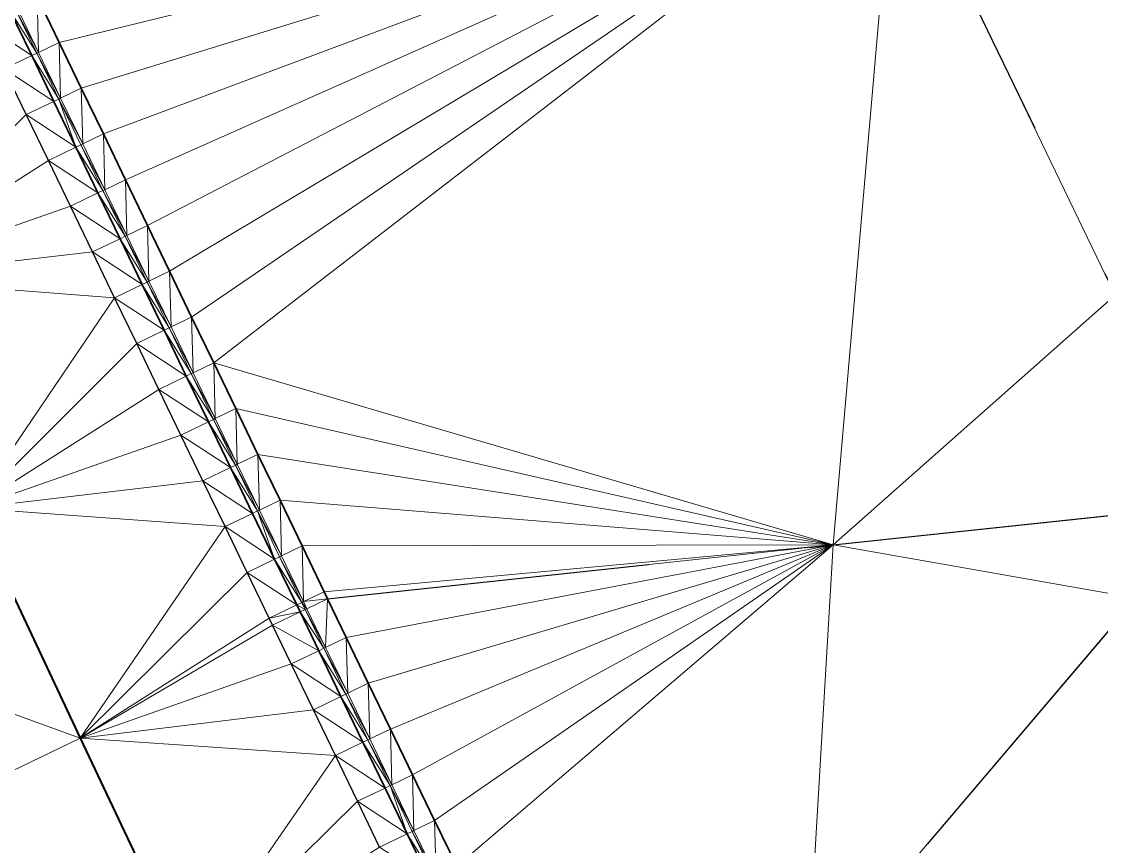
# Model space of a CAD drawing. Header units: metres. Extents: x 246428 to 246884, y 7418966 to 7419490.
# Drawn here: x 246576.93 to 246598.17, y 7419312.18 to 7419328.41 of the extents above; entities that cross this region are included whole.
import ezdxf

# ---------------------------------------------------------------- set-up
doc = ezdxf.new("R2010")
doc.units = ezdxf.units.M
doc.linetypes.add('blank name', pattern=[0])
doc.linetypes.add('HIDDEN', pattern=[9.525, 6.35, -3.175])
doc.layers.add('_12D_UNMAPPED', color=7, linetype='Continuous')
for name, color, linetype, lineweight in [('BATTER', 250, 'HIDDEN', 25), ('DRAINAGE_SWALE', 7, 'CHANNEL_DASHDOT_X4', 40), ('GRADELINES', 250, 'HIDDEN', 25)]:
    doc.layers.add(name, color=color, linetype=linetype, lineweight=lineweight)
for name, color, linetype, lineweight, true_color in [('KERB_BACK', 7, 'Continuous', 35, 0x5fd2ff), ('KERB_LINE', 7, 'Continuous', 18, 0xb9b9b9), ('KERB_LIP', 7, 'Continuous', 35, 0x5fd2ff), ('KERB_TOP', 7, 'Continuous', 18, 0xb9b9b9)]:
    doc.layers.add(name, color=color, linetype=linetype, lineweight=lineweight, true_color=true_color)
doc.styles.get("Standard").update_dxf_attribs({"font": 'romans.shx', "width": 0.65})
doc.linetypes.add('CHANNEL_DASHDOT_X4', pattern='A,6,-1,1,-1,0.004,[">",Standard,S=4,R=0,X=0,Y=-1.7144],0.004,1,-1,6,-1,1,-1', length=20.008)

msp = doc.modelspace()

# ---------------------------------------------------------------- linework, layer by layer
at = {"layer": '_12D_UNMAPPED', "color": 3, "linetype": 'blank name', "lineweight": 0}
for points in [[(246598.446, 7419323.028, 33.074), (246594.102, 7419332.035, 32.926), (246605.426, 7419335.628, 33.238)], [(246577.672, 7419328.005, 32.13), (246577.237, 7419328.906, 32.115), (246594.102, 7419332.035, 32.926)], [(246578.106, 7419327.104, 32.145), (246577.672, 7419328.005, 32.13), (246594.102, 7419332.035, 32.926)], [(246578.541, 7419326.203, 32.159), (246578.106, 7419327.104, 32.145), (246594.102, 7419332.035, 32.926)], [(246578.975, 7419325.303, 32.174), (246578.541, 7419326.203, 32.159), (246594.102, 7419332.035, 32.926)], [(246579.409, 7419324.402, 32.189), (246578.975, 7419325.303, 32.174), (246594.102, 7419332.035, 32.926)], [(246579.844, 7419323.501, 32.204), (246579.409, 7419324.402, 32.189), (246594.102, 7419332.035, 32.926)], [(246580.278, 7419322.6, 32.219), (246579.844, 7419323.501, 32.204), (246594.102, 7419332.035, 32.926)], [(246580.712, 7419321.7, 32.233), (246580.278, 7419322.6, 32.219), (246594.102, 7419332.035, 32.926)], [(246592.895, 7419318.116, 32.783), (246580.712, 7419321.7, 32.233), (246594.102, 7419332.035, 32.926)], [(246598.446, 7419323.028, 33.074), (246592.895, 7419318.116, 32.783), (246594.102, 7419332.035, 32.926)], [(246577.237, 7419328.906, 32.115), (246577.266, 7419327.809, 32.105), (246576.832, 7419328.71, 32.09)], [(246577.237, 7419328.906, 32.115), (246577.672, 7419328.005, 32.13), (246577.266, 7419327.809, 32.105)], [(246576.697, 7419328.645, 32.24), (246577.131, 7419327.744, 32.255), (246576.156, 7419328.384, 32.234)], [(246576.796, 7419328.693, 32.24), (246577.23, 7419327.792, 32.255), (246576.697, 7419328.645, 32.24)], [(246577.23, 7419327.792, 32.255), (246577.131, 7419327.744, 32.255), (246576.697, 7419328.645, 32.24)], [(246576.832, 7419328.71, 32.09), (246577.266, 7419327.809, 32.105), (246576.796, 7419328.693, 32.24)], [(246577.266, 7419327.809, 32.105), (246577.23, 7419327.792, 32.255), (246576.796, 7419328.693, 32.24)], [(246577.131, 7419327.744, 32.255), (246576.591, 7419327.484, 32.249), (246576.156, 7419328.384, 32.234)], [(246577.672, 7419328.005, 32.13), (246577.701, 7419326.909, 32.12), (246577.266, 7419327.809, 32.105)], [(246577.672, 7419328.005, 32.13), (246578.106, 7419327.104, 32.145), (246577.701, 7419326.909, 32.12)], [(246577.131, 7419327.744, 32.255), (246577.566, 7419326.843, 32.27), (246576.591, 7419327.484, 32.249)], [(246577.23, 7419327.792, 32.255), (246577.665, 7419326.891, 32.27), (246577.131, 7419327.744, 32.255)], [(246577.665, 7419326.891, 32.27), (246577.566, 7419326.843, 32.27), (246577.131, 7419327.744, 32.255)], [(246577.266, 7419327.809, 32.105), (246577.701, 7419326.909, 32.12), (246577.23, 7419327.792, 32.255)], [(246577.701, 7419326.909, 32.12), (246577.665, 7419326.891, 32.27), (246577.23, 7419327.792, 32.255)], [(246577.025, 7419326.583, 32.264), (246573.82, 7419323.359, 31.499), (246576.591, 7419327.484, 32.249)], [(246577.566, 7419326.843, 32.27), (246577.025, 7419326.583, 32.264), (246576.591, 7419327.484, 32.249)], [(246578.106, 7419327.104, 32.145), (246578.135, 7419326.008, 32.134), (246577.701, 7419326.909, 32.12)], [(246578.541, 7419326.203, 32.159), (246578.135, 7419326.008, 32.134), (246578.106, 7419327.104, 32.145)], [(246577.665, 7419326.891, 32.27), (246578, 7419325.943, 32.284), (246577.566, 7419326.843, 32.27)], [(246577.701, 7419326.909, 32.12), (246578.135, 7419326.008, 32.134), (246577.665, 7419326.891, 32.27)], [(246578.135, 7419326.008, 32.134), (246578.099, 7419325.991, 32.284), (246577.665, 7419326.891, 32.27)], [(246578.099, 7419325.991, 32.284), (246578, 7419325.943, 32.284), (246577.665, 7419326.891, 32.27)], [(246577.566, 7419326.843, 32.27), (246578, 7419325.943, 32.284), (246577.025, 7419326.583, 32.264)], [(246577.46, 7419325.682, 32.278), (246573.82, 7419323.359, 31.499), (246577.025, 7419326.583, 32.264)], [(246578, 7419325.943, 32.284), (246577.46, 7419325.682, 32.278), (246577.025, 7419326.583, 32.264)], [(246578.541, 7419326.203, 32.159), (246578.57, 7419325.107, 32.149), (246578.135, 7419326.008, 32.134)], [(246578.541, 7419326.203, 32.159), (246578.975, 7419325.303, 32.174), (246578.57, 7419325.107, 32.149)], [(246578, 7419325.943, 32.284), (246578.434, 7419325.042, 32.299), (246577.46, 7419325.682, 32.278)], [(246578.099, 7419325.991, 32.284), (246578.534, 7419325.09, 32.299), (246578, 7419325.943, 32.284)], [(246578.534, 7419325.09, 32.299), (246578.434, 7419325.042, 32.299), (246578, 7419325.943, 32.284)], [(246578.135, 7419326.008, 32.134), (246578.57, 7419325.107, 32.149), (246578.099, 7419325.991, 32.284)], [(246578.57, 7419325.107, 32.149), (246578.534, 7419325.09, 32.299), (246578.099, 7419325.991, 32.284)], [(246577.46, 7419325.682, 32.278), (246577.894, 7419324.781, 32.293), (246573.82, 7419323.359, 31.499)], [(246578.434, 7419325.042, 32.299), (246577.894, 7419324.781, 32.293), (246577.46, 7419325.682, 32.278)], [(246578.975, 7419325.303, 32.174), (246579.004, 7419324.206, 32.164), (246578.57, 7419325.107, 32.149)], [(246578.975, 7419325.303, 32.174), (246579.409, 7419324.402, 32.189), (246579.004, 7419324.206, 32.164)], [(246578.434, 7419325.042, 32.299), (246578.869, 7419324.141, 32.314), (246577.894, 7419324.781, 32.293)], [(246578.534, 7419325.09, 32.299), (246578.968, 7419324.189, 32.314), (246578.434, 7419325.042, 32.299)], [(246578.968, 7419324.189, 32.314), (246578.869, 7419324.141, 32.314), (246578.434, 7419325.042, 32.299)], [(246578.57, 7419325.107, 32.149), (246579.004, 7419324.206, 32.164), (246578.534, 7419325.09, 32.299)], [(246579.004, 7419324.206, 32.164), (246578.968, 7419324.189, 32.314), (246578.534, 7419325.09, 32.299)], [(246577.894, 7419324.781, 32.293), (246578.328, 7419323.881, 32.308), (246573.82, 7419323.359, 31.499)], [(246578.869, 7419324.141, 32.314), (246578.328, 7419323.881, 32.308), (246577.894, 7419324.781, 32.293)], [(246579.409, 7419324.402, 32.189), (246579.438, 7419323.306, 32.179), (246579.004, 7419324.206, 32.164)], [(246579.409, 7419324.402, 32.189), (246579.844, 7419323.501, 32.204), (246579.438, 7419323.306, 32.179)], [(246578.869, 7419324.141, 32.314), (246579.303, 7419323.241, 32.329), (246578.328, 7419323.881, 32.308)], [(246578.968, 7419324.189, 32.314), (246579.402, 7419323.288, 32.329), (246578.869, 7419324.141, 32.314)], [(246579.402, 7419323.288, 32.329), (246579.303, 7419323.241, 32.329), (246578.869, 7419324.141, 32.314)], [(246579.004, 7419324.206, 32.164), (246579.438, 7419323.306, 32.179), (246578.968, 7419324.189, 32.314)], [(246579.438, 7419323.306, 32.179), (246579.402, 7419323.288, 32.329), (246578.968, 7419324.189, 32.314)], [(246578.328, 7419323.881, 32.308), (246578.763, 7419322.98, 32.323), (246573.82, 7419323.359, 31.499)], [(246579.303, 7419323.241, 32.329), (246578.763, 7419322.98, 32.323), (246578.328, 7419323.881, 32.308)], [(246579.844, 7419323.501, 32.204), (246579.873, 7419322.405, 32.194), (246579.438, 7419323.306, 32.179)], [(246579.844, 7419323.501, 32.204), (246580.278, 7419322.6, 32.219), (246579.873, 7419322.405, 32.194)], [(246573.82, 7419323.359, 31.499), (246578.763, 7419322.98, 32.323), (246575.953, 7419318.837, 31.554)], [(246579.402, 7419323.288, 32.329), (246579.837, 7419322.388, 32.344), (246579.303, 7419323.241, 32.329)], [(246579.438, 7419323.306, 32.179), (246579.873, 7419322.405, 32.194), (246579.402, 7419323.288, 32.329)], [(246579.873, 7419322.405, 32.194), (246579.837, 7419322.388, 32.344), (246579.402, 7419323.288, 32.329)], [(246579.303, 7419323.241, 32.329), (246579.738, 7419322.34, 32.344), (246578.763, 7419322.98, 32.323)], [(246579.837, 7419322.388, 32.344), (246579.738, 7419322.34, 32.344), (246579.303, 7419323.241, 32.329)], [(246578.763, 7419322.98, 32.323), (246579.197, 7419322.079, 32.338), (246575.953, 7419318.837, 31.554)], [(246579.738, 7419322.34, 32.344), (246579.197, 7419322.079, 32.338), (246578.763, 7419322.98, 32.323)], [(246592.895, 7419318.116, 32.783), (246598.446, 7419323.028, 33.074), (246600.423, 7419318.919, 33.142)], [(246580.278, 7419322.6, 32.219), (246580.307, 7419321.504, 32.208), (246579.873, 7419322.405, 32.194)], [(246580.278, 7419322.6, 32.219), (246580.712, 7419321.7, 32.233), (246580.307, 7419321.504, 32.208)], [(246579.738, 7419322.34, 32.344), (246580.172, 7419321.439, 32.358), (246579.197, 7419322.079, 32.338)], [(246579.837, 7419322.388, 32.344), (246580.271, 7419321.487, 32.358), (246579.738, 7419322.34, 32.344)], [(246580.271, 7419321.487, 32.358), (246580.172, 7419321.439, 32.358), (246579.738, 7419322.34, 32.344)], [(246579.873, 7419322.405, 32.194), (246580.307, 7419321.504, 32.208), (246579.837, 7419322.388, 32.344)], [(246580.307, 7419321.504, 32.208), (246580.271, 7419321.487, 32.358), (246579.837, 7419322.388, 32.344)], [(246579.197, 7419322.079, 32.338), (246579.632, 7419321.178, 32.352), (246575.953, 7419318.837, 31.554)], [(246580.172, 7419321.439, 32.358), (246579.632, 7419321.178, 32.352), (246579.197, 7419322.079, 32.338)], [(246580.712, 7419321.7, 32.233), (246580.741, 7419320.604, 32.223), (246580.307, 7419321.504, 32.208)], [(246580.712, 7419321.7, 32.233), (246581.147, 7419320.799, 32.248), (246580.741, 7419320.604, 32.223)], [(246581.147, 7419320.799, 32.248), (246580.712, 7419321.7, 32.233), (246592.895, 7419318.116, 32.783)], [(246580.172, 7419321.439, 32.358), (246580.606, 7419320.538, 32.373), (246579.632, 7419321.178, 32.352)], [(246580.271, 7419321.487, 32.358), (246580.705, 7419320.586, 32.373), (246580.172, 7419321.439, 32.358)], [(246580.705, 7419320.586, 32.373), (246580.606, 7419320.538, 32.373), (246580.172, 7419321.439, 32.358)], [(246580.307, 7419321.504, 32.208), (246580.741, 7419320.604, 32.223), (246580.271, 7419321.487, 32.358)], [(246580.741, 7419320.604, 32.223), (246580.705, 7419320.586, 32.373), (246580.271, 7419321.487, 32.358)], [(246579.632, 7419321.178, 32.352), (246580.066, 7419320.278, 32.367), (246575.953, 7419318.837, 31.554)], [(246580.606, 7419320.538, 32.373), (246580.066, 7419320.278, 32.367), (246579.632, 7419321.178, 32.352)], [(246581.147, 7419320.799, 32.248), (246581.176, 7419319.703, 32.238), (246580.741, 7419320.604, 32.223)], [(246581.147, 7419320.799, 32.248), (246581.581, 7419319.898, 32.263), (246581.176, 7419319.703, 32.238)], [(246581.581, 7419319.898, 32.263), (246581.147, 7419320.799, 32.248), (246592.895, 7419318.116, 32.783)], [(246580.606, 7419320.538, 32.373), (246581.041, 7419319.638, 32.388), (246580.066, 7419320.278, 32.367)], [(246580.705, 7419320.586, 32.373), (246581.14, 7419319.685, 32.388), (246580.606, 7419320.538, 32.373)], [(246581.14, 7419319.685, 32.388), (246581.041, 7419319.638, 32.388), (246580.606, 7419320.538, 32.373)], [(246580.741, 7419320.604, 32.223), (246581.176, 7419319.703, 32.238), (246580.705, 7419320.586, 32.373)], [(246581.176, 7419319.703, 32.238), (246581.14, 7419319.685, 32.388), (246580.705, 7419320.586, 32.373)], [(246580.066, 7419320.278, 32.367), (246580.5, 7419319.377, 32.382), (246575.953, 7419318.837, 31.554)], [(246581.041, 7419319.638, 32.388), (246580.5, 7419319.377, 32.382), (246580.066, 7419320.278, 32.367)], [(246581.581, 7419319.898, 32.263), (246581.61, 7419318.802, 32.253), (246581.176, 7419319.703, 32.238)], [(246581.581, 7419319.898, 32.263), (246582.016, 7419318.998, 32.278), (246581.61, 7419318.802, 32.253)], [(246582.016, 7419318.998, 32.278), (246581.581, 7419319.898, 32.263), (246592.895, 7419318.116, 32.783)], [(246581.14, 7419319.685, 32.388), (246581.574, 7419318.785, 32.403), (246581.041, 7419319.638, 32.388)], [(246581.176, 7419319.703, 32.238), (246581.61, 7419318.802, 32.253), (246581.14, 7419319.685, 32.388)], [(246581.61, 7419318.802, 32.253), (246581.574, 7419318.785, 32.403), (246581.14, 7419319.685, 32.388)], [(246581.041, 7419319.638, 32.388), (246581.475, 7419318.737, 32.403), (246580.5, 7419319.377, 32.382)], [(246581.574, 7419318.785, 32.403), (246581.475, 7419318.737, 32.403), (246581.041, 7419319.638, 32.388)], [(246580.5, 7419319.377, 32.382), (246580.935, 7419318.476, 32.397), (246575.953, 7419318.837, 31.554)], [(246581.475, 7419318.737, 32.403), (246580.935, 7419318.476, 32.397), (246580.5, 7419319.377, 32.382)], [(246571.522, 7419316.7, 32.169), (246575.953, 7419318.837, 31.554), (246578.086, 7419314.315, 31.61)], [(246575.953, 7419318.837, 31.554), (246580.935, 7419318.476, 32.397), (246578.086, 7419314.315, 31.61)], [(246582.016, 7419318.998, 32.278), (246582.045, 7419317.901, 32.267), (246581.61, 7419318.802, 32.253)], [(246582.45, 7419318.097, 32.292), (246582.016, 7419318.998, 32.278), (246592.895, 7419318.116, 32.783)], [(246582.016, 7419318.998, 32.278), (246582.45, 7419318.097, 32.292), (246582.045, 7419317.901, 32.267)], [(246592.895, 7419318.116, 32.783), (246600.423, 7419318.919, 33.142), (246598.857, 7419317.071, 33.096)], [(246581.475, 7419318.737, 32.403), (246581.909, 7419317.836, 32.417), (246580.935, 7419318.476, 32.397)], [(246581.574, 7419318.785, 32.403), (246581.909, 7419317.836, 32.417), (246581.475, 7419318.737, 32.403)], [(246581.61, 7419318.802, 32.253), (246582.045, 7419317.901, 32.267), (246581.574, 7419318.785, 32.403)], [(246582.045, 7419317.901, 32.267), (246582.009, 7419317.884, 32.417), (246581.574, 7419318.785, 32.403)], [(246581.574, 7419318.785, 32.403), (246582.009, 7419317.884, 32.417), (246581.909, 7419317.836, 32.417)], [(246580.935, 7419318.476, 32.397), (246581.369, 7419317.576, 32.411), (246578.086, 7419314.315, 31.61)], [(246581.909, 7419317.836, 32.417), (246581.369, 7419317.576, 32.411), (246580.935, 7419318.476, 32.397)], [(246582.45, 7419318.097, 32.292), (246582.479, 7419317.001, 32.282), (246582.045, 7419317.901, 32.267)], [(246582.884, 7419317.196, 32.307), (246582.45, 7419318.097, 32.292), (246592.895, 7419318.116, 32.783)], [(246582.45, 7419318.097, 32.292), (246582.884, 7419317.196, 32.307), (246582.479, 7419317.001, 32.282)], [(246582.951, 7419317.058, 32.31), (246582.884, 7419317.196, 32.307), (246592.895, 7419318.116, 32.783)], [(246582.952, 7419317.056, 32.31), (246582.951, 7419317.058, 32.31), (246592.895, 7419318.116, 32.783)], [(246583.319, 7419316.295, 32.341), (246582.952, 7419317.056, 32.31), (246592.895, 7419318.116, 32.783)], [(246583.753, 7419315.395, 32.378), (246583.319, 7419316.295, 32.341), (246592.895, 7419318.116, 32.783)], [(246584.187, 7419314.494, 32.415), (246583.753, 7419315.395, 32.378), (246592.895, 7419318.116, 32.783)], [(246584.622, 7419313.593, 32.453), (246584.187, 7419314.494, 32.415), (246592.895, 7419318.116, 32.783)], [(246585.056, 7419312.692, 32.49), (246584.622, 7419313.593, 32.453), (246592.895, 7419318.116, 32.783)], [(246585.491, 7419311.792, 32.527), (246585.056, 7419312.692, 32.49), (246592.895, 7419318.116, 32.783)], [(246592.384, 7419309.448, 32.908), (246585.491, 7419311.792, 32.527), (246592.895, 7419318.116, 32.783)], [(246592.384, 7419309.448, 32.908), (246592.895, 7419318.116, 32.783), (246598.857, 7419317.071, 33.096)], [(246581.909, 7419317.836, 32.417), (246582.344, 7419316.935, 32.432), (246581.369, 7419317.576, 32.411)], [(246582.009, 7419317.884, 32.417), (246582.443, 7419316.983, 32.432), (246581.909, 7419317.836, 32.417)], [(246582.443, 7419316.983, 32.432), (246582.344, 7419316.935, 32.432), (246581.909, 7419317.836, 32.417)], [(246582.045, 7419317.901, 32.267), (246582.479, 7419317.001, 32.282), (246582.009, 7419317.884, 32.417)], [(246582.479, 7419317.001, 32.282), (246582.443, 7419316.983, 32.432), (246582.009, 7419317.884, 32.417)], [(246581.369, 7419317.576, 32.411), (246581.803, 7419316.675, 32.426), (246578.086, 7419314.315, 31.61)], [(246582.344, 7419316.935, 32.432), (246581.803, 7419316.675, 32.426), (246581.369, 7419317.576, 32.411)], [(246582.884, 7419317.196, 32.307), (246582.951, 7419317.058, 32.31), (246582.479, 7419317.001, 32.282)], [(246582.344, 7419316.935, 32.432), (246582.411, 7419316.797, 32.435), (246581.803, 7419316.675, 32.426)], [(246582.443, 7419316.983, 32.432), (246582.51, 7419316.845, 32.435), (246582.344, 7419316.935, 32.432)], [(246582.51, 7419316.845, 32.435), (246582.411, 7419316.797, 32.435), (246582.344, 7419316.935, 32.432)], [(246582.479, 7419317.001, 32.282), (246582.546, 7419316.862, 32.285), (246582.443, 7419316.983, 32.432)], [(246582.546, 7419316.862, 32.285), (246582.51, 7419316.845, 32.435), (246582.443, 7419316.983, 32.432)], [(246582.951, 7419317.058, 32.31), (246582.546, 7419316.862, 32.285), (246582.479, 7419317.001, 32.282)], [(246582.546, 7419316.862, 32.285), (246582.951, 7419317.058, 32.31), (246582.952, 7419317.056, 32.31)], [(246582.913, 7419316.1, 32.316), (246582.546, 7419316.862, 32.285), (246582.952, 7419317.056, 32.31)], [(246583.319, 7419316.295, 32.341), (246582.913, 7419316.1, 32.316), (246582.952, 7419317.056, 32.31)], [(246599.396, 7419309.673, 33.138), (246592.384, 7419309.448, 32.908), (246598.857, 7419317.071, 33.096)], [(246573.694, 7419312.196, 32.219), (246571.522, 7419316.7, 32.169), (246578.086, 7419314.315, 31.61)], [(246582.411, 7419316.797, 32.435), (246581.87, 7419316.537, 32.429), (246581.803, 7419316.675, 32.426)], [(246582.411, 7419316.797, 32.435), (246582.778, 7419316.035, 32.466), (246581.87, 7419316.537, 32.429)], [(246582.51, 7419316.845, 32.435), (246582.877, 7419316.082, 32.466), (246582.411, 7419316.797, 32.435)], [(246582.877, 7419316.082, 32.466), (246582.778, 7419316.035, 32.466), (246582.411, 7419316.797, 32.435)], [(246582.546, 7419316.862, 32.285), (246582.913, 7419316.1, 32.316), (246582.51, 7419316.845, 32.435)], [(246582.913, 7419316.1, 32.316), (246582.877, 7419316.082, 32.466), (246582.51, 7419316.845, 32.435)], [(246581.803, 7419316.675, 32.426), (246581.87, 7419316.537, 32.429), (246578.086, 7419314.315, 31.61)], [(246581.87, 7419316.537, 32.429), (246582.238, 7419315.774, 32.46), (246578.086, 7419314.315, 31.61)], [(246582.778, 7419316.035, 32.466), (246582.238, 7419315.774, 32.46), (246581.87, 7419316.537, 32.429)], [(246583.319, 7419316.295, 32.341), (246583.348, 7419315.199, 32.353), (246582.913, 7419316.1, 32.316)], [(246583.319, 7419316.295, 32.341), (246583.753, 7419315.395, 32.378), (246583.348, 7419315.199, 32.353)], [(246582.877, 7419316.082, 32.466), (246583.312, 7419315.182, 32.503), (246582.778, 7419316.035, 32.466)], [(246582.913, 7419316.1, 32.316), (246583.348, 7419315.199, 32.353), (246582.877, 7419316.082, 32.466)], [(246583.348, 7419315.199, 32.353), (246583.312, 7419315.182, 32.503), (246582.877, 7419316.082, 32.466)], [(246582.778, 7419316.035, 32.466), (246583.213, 7419315.134, 32.503), (246582.238, 7419315.774, 32.46)], [(246583.312, 7419315.182, 32.503), (246583.213, 7419315.134, 32.503), (246582.778, 7419316.035, 32.466)], [(246582.238, 7419315.774, 32.46), (246582.672, 7419314.873, 32.497), (246578.086, 7419314.315, 31.61)], [(246583.213, 7419315.134, 32.503), (246582.672, 7419314.873, 32.497), (246582.238, 7419315.774, 32.46)], [(246583.348, 7419315.199, 32.353), (246583.782, 7419314.298, 32.39), (246583.312, 7419315.182, 32.503)], [(246583.753, 7419315.395, 32.378), (246583.782, 7419314.298, 32.39), (246583.348, 7419315.199, 32.353)], [(246583.753, 7419315.395, 32.378), (246584.187, 7419314.494, 32.415), (246583.782, 7419314.298, 32.39)], [(246583.213, 7419315.134, 32.503), (246583.647, 7419314.233, 32.54), (246582.672, 7419314.873, 32.497)], [(246583.312, 7419315.182, 32.503), (246583.746, 7419314.281, 32.54), (246583.213, 7419315.134, 32.503)], [(246583.746, 7419314.281, 32.54), (246583.647, 7419314.233, 32.54), (246583.213, 7419315.134, 32.503)], [(246583.782, 7419314.298, 32.39), (246583.746, 7419314.281, 32.54), (246583.312, 7419315.182, 32.503)], [(246582.672, 7419314.873, 32.497), (246583.107, 7419313.973, 32.534), (246578.086, 7419314.315, 31.61)], [(246583.647, 7419314.233, 32.54), (246583.107, 7419313.973, 32.534), (246582.672, 7419314.873, 32.497)], [(246584.187, 7419314.494, 32.415), (246584.216, 7419313.398, 32.428), (246583.782, 7419314.298, 32.39)], [(246584.216, 7419313.398, 32.428), (246584.187, 7419314.494, 32.415), (246584.622, 7419313.593, 32.453)], [(246573.694, 7419312.196, 32.219), (246578.086, 7419314.315, 31.61), (246580.22, 7419309.793, 31.665)], [(246578.086, 7419314.315, 31.61), (246583.107, 7419313.973, 32.534), (246580.22, 7419309.793, 31.665)], [(246583.647, 7419314.233, 32.54), (246584.081, 7419313.333, 32.578), (246583.107, 7419313.973, 32.534)], [(246583.746, 7419314.281, 32.54), (246584.18, 7419313.38, 32.578), (246583.647, 7419314.233, 32.54)], [(246584.18, 7419313.38, 32.578), (246584.081, 7419313.333, 32.578), (246583.647, 7419314.233, 32.54)], [(246583.782, 7419314.298, 32.39), (246584.216, 7419313.398, 32.428), (246583.746, 7419314.281, 32.54)], [(246584.216, 7419313.398, 32.428), (246584.18, 7419313.38, 32.578), (246583.746, 7419314.281, 32.54)], [(246583.107, 7419313.973, 32.534), (246583.541, 7419313.072, 32.572), (246580.22, 7419309.793, 31.665)], [(246584.081, 7419313.333, 32.578), (246583.541, 7419313.072, 32.572), (246583.107, 7419313.973, 32.534)], [(246584.216, 7419313.398, 32.428), (246584.622, 7419313.593, 32.453), (246584.651, 7419312.497, 32.465)], [(246584.622, 7419313.593, 32.453), (246585.056, 7419312.692, 32.49), (246584.651, 7419312.497, 32.465)], [(246583.541, 7419313.072, 32.572), (246584.081, 7419313.333, 32.578), (246584.516, 7419312.432, 32.615)], [(246584.081, 7419313.333, 32.578), (246584.18, 7419313.38, 32.578), (246584.516, 7419312.432, 32.615)], [(246584.18, 7419313.38, 32.578), (246584.216, 7419313.398, 32.428), (246584.651, 7419312.497, 32.465)], [(246584.18, 7419313.38, 32.578), (246584.651, 7419312.497, 32.465), (246584.615, 7419312.48, 32.615)], [(246584.18, 7419313.38, 32.578), (246584.615, 7419312.48, 32.615), (246584.516, 7419312.432, 32.615)], [(246583.541, 7419313.072, 32.572), (246583.975, 7419312.171, 32.609), (246580.22, 7419309.793, 31.665)], [(246583.975, 7419312.171, 32.609), (246583.541, 7419313.072, 32.572), (246584.516, 7419312.432, 32.615)], [(246585.056, 7419312.692, 32.49), (246585.085, 7419311.596, 32.502), (246584.651, 7419312.497, 32.465)], [(246585.056, 7419312.692, 32.49), (246585.491, 7419311.792, 32.527), (246585.085, 7419311.596, 32.502)], [(246584.95, 7419311.531, 32.652), (246583.975, 7419312.171, 32.609), (246584.516, 7419312.432, 32.615)], [(246584.615, 7419312.48, 32.615), (246585.049, 7419311.579, 32.652), (246584.516, 7419312.432, 32.615)], [(246585.049, 7419311.579, 32.652), (246584.95, 7419311.531, 32.652), (246584.516, 7419312.432, 32.615)], [(246584.651, 7419312.497, 32.465), (246585.085, 7419311.596, 32.502), (246584.615, 7419312.48, 32.615)], [(246585.085, 7419311.596, 32.502), (246585.049, 7419311.579, 32.652), (246584.615, 7419312.48, 32.615)], [(246575.866, 7419307.693, 32.269), (246573.694, 7419312.196, 32.219), (246580.22, 7419309.793, 31.665)]]:
    msp.add_3dface(points, dxfattribs=at)
at = {"layer": 'BATTER'}
msp.add_polyline3d([(246583.975, 7419312.171, 32.609), (246583.541, 7419313.072, 32.572), (246583.107, 7419313.973, 32.534), (246582.672, 7419314.873, 32.497), (246582.238, 7419315.774, 32.46), (246581.87, 7419316.537, 32.429), (246581.803, 7419316.675, 32.426), (246581.369, 7419317.576, 32.411), (246580.935, 7419318.476, 32.397), (246580.5, 7419319.377, 32.382), (246580.066, 7419320.278, 32.367), (246579.632, 7419321.178, 32.352), (246579.197, 7419322.079, 32.338), (246578.763, 7419322.98, 32.323), (246578.328, 7419323.881, 32.308), (246577.894, 7419324.781, 32.293), (246577.46, 7419325.682, 32.278), (246577.025, 7419326.583, 32.264), (246576.591, 7419327.484, 32.249)], dxfattribs=at)
at = {"layer": 'DRAINAGE_SWALE'}
msp.add_polyline3d([(246570.526, 7419330.343, 31.414), (246571.687, 7419327.882, 31.444), (246573.82, 7419323.359, 31.499), (246575.953, 7419318.837, 31.554), (246578.086, 7419314.315, 31.61), (246580.22, 7419309.793, 31.665), (246580.941, 7419308.262, 31.684), (246580.942, 7419308.262, 31.684), (246581.933, 7419306.161, 31.71)], dxfattribs=at)
at = {"layer": 'GRADELINES'}
for points in [[(246577.84, 7419365.758, 32.373), (246581.071, 7419359.057, 32.483), (246585.415, 7419350.05, 32.631), (246589.758, 7419341.042, 32.779), (246594.102, 7419332.035, 32.926), (246598.446, 7419323.028, 33.074), (246600.427, 7419318.92, 33.142)], [(246582.952, 7419317.056, 32.31), (246592.895, 7419318.116, 32.783), (246600.423, 7419318.919, 33.142), (246600.423, 7419318.919, 33.142), (246600.427, 7419318.92, 33.141), (246600.427, 7419318.92, 33.141), (246598.857, 7419317.071, 33.096), (246592.384, 7419309.448, 32.908), (246588.747, 7419305.165, 32.802)]]:
    msp.add_polyline3d(points, dxfattribs=at)
at = {"layer": 'KERB_BACK'}
msp.add_polyline3d([(246584.95, 7419311.531, 32.652), (246584.516, 7419312.432, 32.615), (246584.081, 7419313.333, 32.578), (246583.647, 7419314.233, 32.54), (246583.213, 7419315.134, 32.503), (246582.778, 7419316.035, 32.466), (246582.411, 7419316.797, 32.435), (246582.344, 7419316.935, 32.432), (246581.909, 7419317.836, 32.417), (246581.475, 7419318.737, 32.403), (246581.041, 7419319.638, 32.388), (246580.606, 7419320.538, 32.373), (246580.172, 7419321.439, 32.358), (246579.738, 7419322.34, 32.344), (246579.303, 7419323.241, 32.329), (246578.869, 7419324.141, 32.314), (246578.434, 7419325.042, 32.299), (246578, 7419325.943, 32.284), (246577.566, 7419326.843, 32.27), (246577.131, 7419327.744, 32.255), (246576.697, 7419328.645, 32.24)], dxfattribs=at)
at = {"layer": 'KERB_LINE'}
msp.add_polyline3d([(246585.085, 7419311.596, 32.502), (246584.651, 7419312.497, 32.465), (246584.216, 7419313.398, 32.428), (246583.782, 7419314.298, 32.39), (246583.348, 7419315.199, 32.353), (246582.913, 7419316.1, 32.316), (246582.546, 7419316.862, 32.285), (246582.479, 7419317.001, 32.282), (246582.045, 7419317.901, 32.267), (246581.61, 7419318.802, 32.253), (246581.176, 7419319.703, 32.238), (246580.741, 7419320.604, 32.223), (246580.307, 7419321.504, 32.208), (246579.873, 7419322.405, 32.194), (246579.438, 7419323.306, 32.179), (246579.004, 7419324.206, 32.164), (246578.57, 7419325.107, 32.149), (246578.135, 7419326.008, 32.134), (246577.701, 7419326.909, 32.12), (246577.266, 7419327.809, 32.105), (246576.832, 7419328.71, 32.09)], dxfattribs=at)
at = {"layer": 'KERB_LIP'}
msp.add_polyline3d([(246585.491, 7419311.792, 32.527), (246585.056, 7419312.692, 32.49), (246584.622, 7419313.593, 32.453), (246584.187, 7419314.494, 32.415), (246583.753, 7419315.395, 32.378), (246583.319, 7419316.295, 32.341), (246582.951, 7419317.058, 32.31), (246582.884, 7419317.196, 32.307), (246582.45, 7419318.097, 32.292), (246582.016, 7419318.998, 32.278), (246581.581, 7419319.898, 32.263), (246581.147, 7419320.799, 32.248), (246580.712, 7419321.7, 32.233), (246580.278, 7419322.6, 32.219), (246579.844, 7419323.501, 32.204), (246579.409, 7419324.402, 32.189), (246578.975, 7419325.303, 32.174), (246578.541, 7419326.203, 32.159), (246578.106, 7419327.104, 32.145), (246577.672, 7419328.005, 32.13), (246577.237, 7419328.906, 32.115)], dxfattribs=at)
at = {"layer": 'KERB_TOP'}
msp.add_polyline3d([(246585.049, 7419311.579, 32.652), (246584.615, 7419312.48, 32.615), (246584.18, 7419313.38, 32.578), (246583.746, 7419314.281, 32.54), (246583.312, 7419315.182, 32.503), (246582.877, 7419316.082, 32.466), (246582.51, 7419316.845, 32.435), (246582.443, 7419316.983, 32.432), (246582.009, 7419317.884, 32.417), (246581.574, 7419318.785, 32.403), (246581.14, 7419319.685, 32.388), (246580.705, 7419320.586, 32.373), (246580.271, 7419321.487, 32.358), (246579.837, 7419322.388, 32.344), (246579.402, 7419323.288, 32.329), (246578.968, 7419324.189, 32.314), (246578.534, 7419325.09, 32.299), (246578.099, 7419325.991, 32.284), (246577.665, 7419326.891, 32.27), (246577.23, 7419327.792, 32.255), (246576.796, 7419328.693, 32.24)], dxfattribs=at)

doc.saveas('drawing.dxf')
